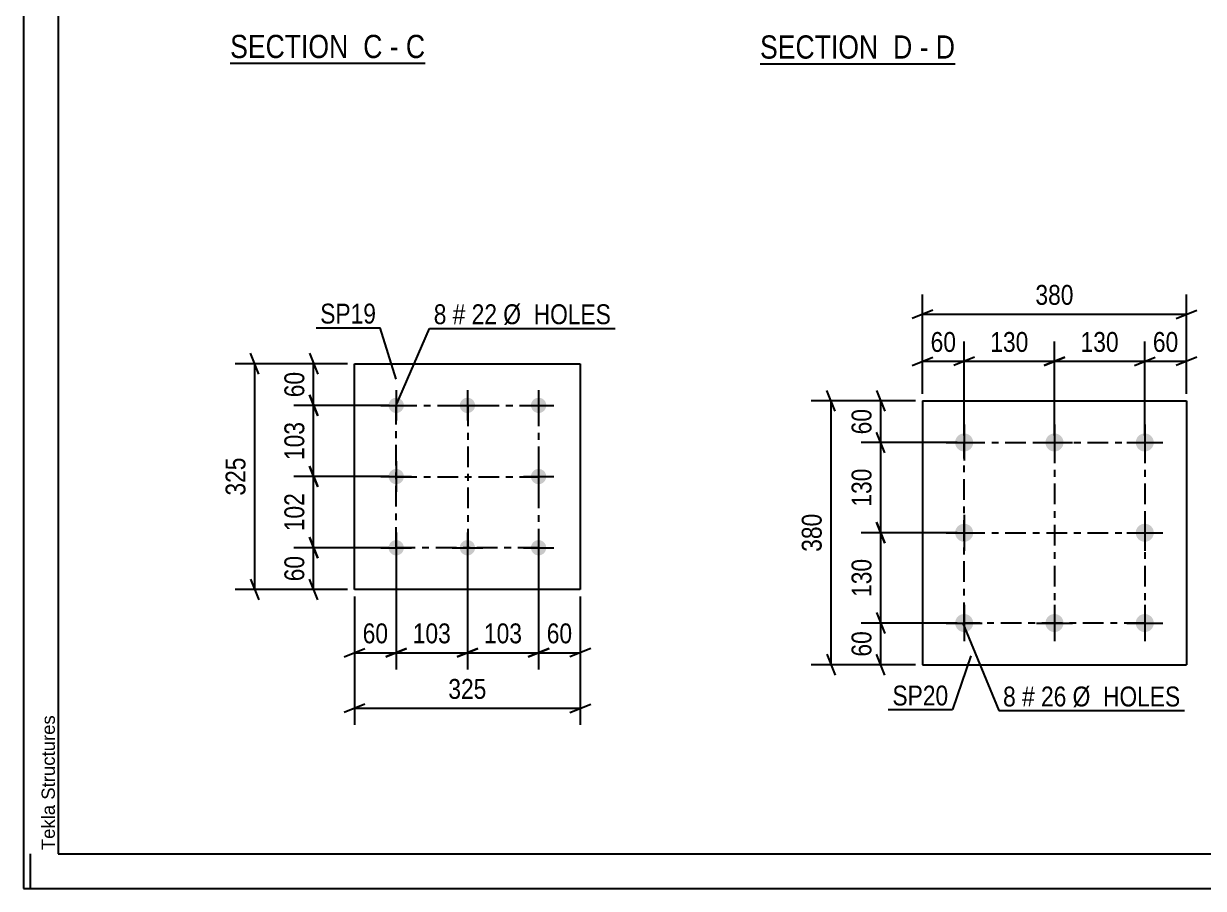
# Model space of a CAD drawing. Header units: millimetres. Extents: x 0 to 841, y 0 to 594.
# Drawn here: x 0 to 169.9, y 0 to 124.5 of the extents above; entities that cross this region are included whole.
import ezdxf

# ---------------------------------------------------------------- set-up
doc = ezdxf.new("R2010")
doc.units = ezdxf.units.MM
doc.linetypes.add('DXK_LINE_DOT3', pattern=[5.9187, 2.979, -0.9799, 0.9799, -0.9799])
doc.styles.add('Arial', font='ARIAL.TTF', dxfattribs={"height": 0.2})
doc.styles.add('Arial Narrow', font='ARIALN.TTF', dxfattribs={"height": 0.2})

# ---------------------------------------------------------------- blocks, each defined once
blk = doc.blocks.new('Unknown-122573991-18 - 6916')
at = {"color": 6, "linetype": 'Continuous'}
blk.add_line((106.03, 118.73), (134.1, 118.73), dxfattribs=at)
at = {"color": 0, "linetype": 'Continuous'}
for points in [[(124.14, 119.48), (124.14, 122.98), (106.03, 122.98), (106.03, 119.48)], [(127.96, 119.48), (127.96, 122.98), (125.19, 122.98), (125.19, 119.48)], [(130.28, 119.48), (130.28, 122.98), (129.01, 122.98), (129.01, 119.48)], [(134.1, 119.48), (134.1, 122.98), (131.33, 122.98), (131.33, 119.48)]]:
    blk.add_wipeout(points, dxfattribs=at)
at = {"color": 7, "linetype": 'Continuous', "style": 'Arial Narrow'}
for s, p in [('SECTION ', (106.03, 119.48)), ('D', (125.19, 119.48)), ('D', (131.33, 119.48)), ('-', (129.01, 119.48))]:
    blk.add_text(s, height=3.34, dxfattribs=at).set_placement(p)
blk = doc.blocks.new('Unknown-122573991-1133 - 10880')
at = {"color": 5, "linetype": 'Continuous'}
for p, q in [((0, 594), (0, 0)), ((5, 589), (5, 5)), ((1, 0), (1, 5)), ((5, 5), (836, 5)), ((0, 0), (841, 0))]:
    blk.add_line(p, q, dxfattribs=at)
at = {"color": 174, "linetype": 'Continuous', "style": 'Arial'}
blk.add_text('Tekla Structures', height=1.9102, rotation=90, dxfattribs=at).set_placement((4.5, 5.5))
blk = doc.blocks.new('Unknown-122573991-13 - 1678')
at = {"color": 6, "linetype": 'Continuous'}
blk.add_line((29.74, 118.81), (57.81, 118.81), dxfattribs=at)
at = {"color": 0, "linetype": 'Continuous'}
for points in [[(47.85, 119.56), (47.85, 123.06), (29.74, 123.06), (29.74, 119.56)], [(51.66, 119.56), (51.66, 123.06), (48.9, 123.06), (48.9, 119.56)], [(53.99, 119.56), (53.99, 123.06), (52.71, 123.06), (52.71, 119.56)], [(57.81, 119.56), (57.81, 123.06), (55.04, 123.06), (55.04, 119.56)]]:
    blk.add_wipeout(points, dxfattribs=at)
at = {"color": 7, "linetype": 'Continuous', "style": 'Arial Narrow'}
for s, p in [('SECTION ', (29.74, 119.56)), ('C', (48.9, 119.56)), ('C', (55.04, 119.56)), ('-', (52.71, 119.56))]:
    blk.add_text(s, height=3.34, dxfattribs=at).set_placement(p)
blk = doc.blocks.new('Bolt-122573991-2317 - 2255')
at = {"linetype": 'Continuous'}
for points in [[(135.42, 65.51, -1), (135.42, 62.91, -1)], [(148.42, 65.51, -1), (148.42, 62.91, -1)], [(161.42, 65.51, -1), (161.42, 62.91, -1)], [(135.42, 52.51, -1), (135.42, 49.91, -1)], [(161.42, 52.51, -1), (161.42, 49.91, -1)], [(135.42, 39.51, -1), (135.42, 36.91, -1)], [(148.42, 39.51, -1), (148.42, 36.91, -1)], [(161.42, 39.51, -1), (161.42, 36.91, -1)]]:
    blk.add_hatch(color=1, dxfattribs=at).paths.add_polyline_path(points)
at = {"color": 1, "linetype": 'Continuous'}
for p, q in [((135.42, 66.81), (135.42, 61.61)), ((148.42, 66.81), (148.42, 61.61)), ((161.42, 66.81), (161.42, 61.61)), ((132.82, 64.21), (138.02, 64.21)), ((145.82, 64.21), (151.02, 64.21)), ((158.82, 64.21), (164.02, 64.21)), ((135.42, 53.81), (135.42, 48.61)), ((161.42, 53.81), (161.42, 48.61)), ((132.82, 51.21), (138.02, 51.21)), ((158.82, 51.21), (164.02, 51.21)), ((135.42, 40.81), (135.42, 35.61)), ((148.42, 40.81), (148.42, 35.61)), ((161.42, 40.81), (161.42, 35.61)), ((132.82, 38.21), (138.02, 38.21)), ((145.82, 38.21), (151.02, 38.21)), ((158.82, 38.21), (164.02, 38.21))]:
    blk.add_line(p, q, dxfattribs=at)
blk = doc.blocks.new('Part-122573991-2332 - 2255')
at = {"color": 2, "linetype": 'Continuous'}
for p, q in [((129.42, 70.21), (129.42, 32.21)), ((129.42, 70.21), (167.42, 70.21)), ((167.42, 70.21), (167.42, 32.21)), ((129.42, 32.21), (167.42, 32.21))]:
    blk.add_line(p, q, dxfattribs=at)
blk = doc.blocks.new('Part-122573991-2525 - 2519')
at = {"color": 2, "linetype": 'Continuous'}
for p, q in [((47.65, 43.05), (47.65, 75.55)), ((47.65, 75.55), (80.15, 75.55)), ((80.15, 75.55), (80.15, 43.05)), ((80.15, 43.05), (47.65, 43.05))]:
    blk.add_line(p, q, dxfattribs=at)
blk = doc.blocks.new('Bolt-122573991-2558 - 2519')
at = {"linetype": 'Continuous'}
for points in [[(53.65, 70.65, -1), (53.65, 68.45, -1)], [(63.9, 70.65, -1), (63.9, 68.45, -1)], [(74.15, 70.65, -1), (74.15, 68.45, -1)], [(53.65, 60.4, -1), (53.65, 58.2, -1)], [(74.15, 60.4, -1), (74.15, 58.2, -1)], [(53.65, 50.15, -1), (53.65, 47.95, -1)], [(63.9, 50.15, -1), (63.9, 47.95, -1)], [(74.15, 50.15, -1), (74.15, 47.95, -1)]]:
    blk.add_hatch(color=1, dxfattribs=at).paths.add_polyline_path(points)
at = {"color": 1, "linetype": 'Continuous'}
for p, q in [((53.65, 71.75), (53.65, 67.35)), ((63.9, 71.75), (63.9, 67.35)), ((74.15, 71.75), (74.15, 67.35)), ((51.45, 69.55), (55.85, 69.55)), ((61.7, 69.55), (66.1, 69.55)), ((71.95, 69.55), (76.35, 69.55)), ((53.65, 61.5), (53.65, 57.1)), ((74.15, 61.5), (74.15, 57.1)), ((51.45, 59.3), (55.85, 59.3)), ((71.95, 59.3), (76.35, 59.3)), ((53.65, 51.25), (53.65, 46.85)), ((63.9, 51.25), (63.9, 46.85)), ((74.15, 51.25), (74.15, 46.85)), ((51.45, 49.05), (55.85, 49.05)), ((61.7, 49.05), (66.1, 49.05)), ((71.95, 49.05), (76.35, 49.05))]:
    blk.add_line(p, q, dxfattribs=at)
blk = doc.blocks.new('Rectangle-122573991-2419 - 2255')
at = {"color": 1, "linetype": 'DXK_LINE_DOT3'}
blk.add_lwpolyline([(135.42, 64.21), (161.42, 64.21), (161.42, 38.21), (135.42, 38.21), (135.42, 64.21)], close=True, dxfattribs=at)
blk = doc.blocks.new('Rectangle-122573991-2645 - 2519')
at = {"color": 1, "linetype": 'DXK_LINE_DOT3'}
blk.add_lwpolyline([(53.65, 69.55), (74.15, 69.55), (74.15, 49.05), (53.65, 49.05), (53.65, 69.55)], close=True, dxfattribs=at)
blk = doc.blocks.new('Line-122573991-2412 - 2255')
at = {"color": 1, "linetype": 'DXK_LINE_DOT3'}
blk.add_line((148.42, 64.21), (148.42, 38.21), dxfattribs=at)
blk = doc.blocks.new('Line-122573991-2638 - 2519')
at = {"color": 1, "linetype": 'DXK_LINE_DOT3'}
blk.add_line((63.95, 69.55), (63.95, 49.05), dxfattribs=at)
blk = doc.blocks.new('Line-122573991-2405 - 2255')
at = {"color": 1, "linetype": 'DXK_LINE_DOT3'}
blk.add_line((135.42, 51.21), (161.42, 51.21), dxfattribs=at)
blk = doc.blocks.new('Line-122573991-2631 - 2519')
at = {"color": 1, "linetype": 'DXK_LINE_DOT3'}
blk.add_line((53.65, 59.25), (74.15, 59.25), dxfattribs=at)
blk = doc.blocks.new('StraightDimension-122573991-9987 - 2255')
at = {"color": 7, "linetype": 'Continuous'}
for p, q in [((124.02, 62.71), (122.82, 65.71)), ((134.42, 64.21), (120.57, 64.21)), ((123.42, 51.21), (123.42, 64.21)), ((122.82, 52.71), (124.02, 49.71)), ((134.42, 51.21), (120.57, 51.21))]:
    blk.add_line(p, q, dxfattribs=at)
at = {"color": 0}
blk.add_wipeout([(122.67, 61.05), (118.47, 61.05), (118.47, 54.37), (122.67, 54.37)], dxfattribs=at)
at = {"color": 3, "style": 'Arial Narrow'}
blk.add_text('130', height=2.863, rotation=90.0002, dxfattribs=at).set_placement((122.07, 54.97))
blk = doc.blocks.new('StraightDimension-122573991-2381 - 2255')
at = {"color": 7, "linetype": 'Continuous'}
for p, q in [((122.82, 39.71), (124.02, 36.71)), ((134.42, 38.21), (120.57, 38.21)), ((123.42, 32.21), (123.42, 38.21)), ((124.02, 30.71), (122.82, 33.71)), ((128.42, 32.21), (120.57, 32.21))]:
    blk.add_line(p, q, dxfattribs=at)
at = {"color": 0}
blk.add_wipeout([(122.67, 37.64), (118.47, 37.64), (118.47, 32.78), (122.67, 32.78)], dxfattribs=at)
at = {"color": 3, "style": 'Arial Narrow'}
blk.add_text('60', height=2.863, rotation=90.0002, dxfattribs=at).set_placement((122.07, 33.38))
blk = doc.blocks.new('StraightDimension-122573991-2334 - 2255')
at = {"color": 7, "linetype": 'Continuous'}
for p, q in [((129.42, 71.21), (129.42, 85.53)), ((167.42, 71.21), (167.42, 85.53)), ((130.92, 83.28), (127.92, 82.08)), ((165.92, 82.08), (168.92, 83.28)), ((129.42, 82.68), (167.42, 82.68))]:
    blk.add_line(p, q, dxfattribs=at)
at = {"color": 0}
blk.add_wipeout([(151.76, 83.43), (151.76, 87.63), (145.08, 87.63), (145.08, 83.43)], dxfattribs=at)
at = {"color": 3, "style": 'Arial Narrow'}
blk.add_text('380', height=2.863, dxfattribs=at).set_placement((145.68, 84.03))
blk = doc.blocks.new('StraightDimension-122573991-2349 - 2255')
at = {"color": 7, "linetype": 'Continuous'}
for p, q in [((161.42, 65.21), (161.42, 78.75)), ((167.42, 71.21), (167.42, 78.75)), ((159.92, 75.3), (162.92, 76.5)), ((168.92, 76.5), (165.92, 75.3)), ((161.42, 75.9), (167.42, 75.9))]:
    blk.add_line(p, q, dxfattribs=at)
at = {"color": 0}
blk.add_wipeout([(166.85, 76.65), (166.85, 80.85), (161.99, 80.85), (161.99, 76.65)], dxfattribs=at)
at = {"color": 3, "style": 'Arial Narrow'}
blk.add_text('60', height=2.863, dxfattribs=at).set_placement((162.59, 77.25))
blk = doc.blocks.new('StraightDimension-122573991-2359 - 2255')
at = {"color": 7, "linetype": 'Continuous'}
for p, q in [((129.42, 71.21), (129.42, 78.75)), ((135.42, 65.21), (135.42, 78.75)), ((127.92, 75.3), (130.92, 76.5)), ((136.92, 76.5), (133.92, 75.3)), ((129.42, 75.9), (135.42, 75.9))]:
    blk.add_line(p, q, dxfattribs=at)
at = {"color": 0}
blk.add_wipeout([(134.85, 76.65), (134.85, 80.85), (129.99, 80.85), (129.99, 76.65)], dxfattribs=at)
at = {"color": 3, "style": 'Arial Narrow'}
blk.add_text('60', height=2.863, dxfattribs=at).set_placement((130.59, 77.25))
blk = doc.blocks.new('StraightDimension-122573991-2370 - 2255')
at = {"color": 7, "linetype": 'Continuous'}
for p, q in [((116.85, 68.71), (115.65, 71.71)), ((128.42, 70.21), (113.4, 70.21)), ((116.25, 32.21), (116.25, 70.21)), ((115.65, 33.71), (116.85, 30.71)), ((128.42, 32.21), (113.4, 32.21))]:
    blk.add_line(p, q, dxfattribs=at)
at = {"color": 0}
blk.add_wipeout([(115.5, 54.55), (111.3, 54.55), (111.3, 47.87), (115.5, 47.87)], dxfattribs=at)
at = {"color": 3, "style": 'Arial Narrow'}
blk.add_text('380', height=2.863, rotation=90.0002, dxfattribs=at).set_placement((114.9, 48.47))
blk = doc.blocks.new('StraightDimension-122573991-2391 - 2255')
at = {"color": 7, "linetype": 'Continuous'}
for p, q in [((122.82, 71.71), (124.02, 68.71)), ((128.42, 70.21), (120.57, 70.21)), ((123.42, 64.21), (123.42, 70.21)), ((124.02, 62.71), (122.82, 65.71)), ((134.42, 64.21), (120.57, 64.21))]:
    blk.add_line(p, q, dxfattribs=at)
at = {"color": 0}
blk.add_wipeout([(122.67, 69.64), (118.47, 69.64), (118.47, 64.78), (122.67, 64.78)], dxfattribs=at)
at = {"color": 3, "style": 'Arial Narrow'}
blk.add_text('60', height=2.863, rotation=90.0002, dxfattribs=at).set_placement((122.07, 65.38))
blk = doc.blocks.new('StraightDimension-122573991-9963 - 2255')
at = {"color": 7, "linetype": 'Continuous'}
for p, q in [((135.42, 65.21), (135.42, 78.75)), ((148.42, 65.21), (148.42, 78.75)), ((136.92, 76.5), (133.92, 75.3)), ((146.92, 75.3), (149.92, 76.5)), ((135.42, 75.9), (148.42, 75.9))]:
    blk.add_line(p, q, dxfattribs=at)
at = {"color": 0}
blk.add_wipeout([(145.26, 76.65), (145.26, 80.85), (138.58, 80.85), (138.58, 76.65)], dxfattribs=at)
at = {"color": 3, "style": 'Arial Narrow'}
blk.add_text('130', height=2.863, dxfattribs=at).set_placement((139.18, 77.25))
blk = doc.blocks.new('StraightDimension-122573991-9965 - 2255')
at = {"color": 7, "linetype": 'Continuous'}
for p, q in [((148.42, 65.21), (148.42, 78.75)), ((161.42, 65.21), (161.42, 78.75)), ((149.92, 76.5), (146.92, 75.3)), ((159.92, 75.3), (162.92, 76.5)), ((148.42, 75.9), (161.42, 75.9))]:
    blk.add_line(p, q, dxfattribs=at)
at = {"color": 0}
blk.add_wipeout([(158.26, 76.65), (158.26, 80.85), (151.58, 80.85), (151.58, 76.65)], dxfattribs=at)
at = {"color": 3, "style": 'Arial Narrow'}
blk.add_text('130', height=2.863, dxfattribs=at).set_placement((152.18, 77.25))
blk = doc.blocks.new('StraightDimension-122573991-9985 - 2255')
at = {"color": 7, "linetype": 'Continuous'}
for p, q in [((124.02, 49.71), (122.82, 52.71)), ((134.42, 51.21), (120.57, 51.21)), ((123.42, 38.21), (123.42, 51.21)), ((122.82, 39.71), (124.02, 36.71)), ((134.42, 38.21), (120.57, 38.21))]:
    blk.add_line(p, q, dxfattribs=at)
at = {"color": 0}
blk.add_wipeout([(122.67, 48.05), (118.47, 48.05), (118.47, 41.37), (122.67, 41.37)], dxfattribs=at)
at = {"color": 3, "style": 'Arial Narrow'}
blk.add_text('130', height=2.863, rotation=90.0002, dxfattribs=at).set_placement((122.07, 41.97))
blk = doc.blocks.new('StraightDimension-122573991-2564 - 2519')
at = {"color": 7, "linetype": 'Continuous'}
for p, q in [((41.16, 50.55), (42.36, 47.55)), ((52.65, 49.05), (38.91, 49.05)), ((41.76, 43.05), (41.76, 49.05)), ((42.36, 41.55), (41.16, 44.55)), ((46.65, 43.05), (38.91, 43.05))]:
    blk.add_line(p, q, dxfattribs=at)
at = {"color": 0}
blk.add_wipeout([(41.01, 48.48), (36.81, 48.48), (36.81, 43.62), (41.01, 43.62)], dxfattribs=at)
at = {"color": 3, "style": 'Arial Narrow'}
blk.add_text('60', height=2.863, rotation=90.0002, dxfattribs=at).set_placement((40.41, 44.22))
blk = doc.blocks.new('StraightDimension-122573991-10401 - 2519')
at = {"color": 7, "linetype": 'Continuous'}
for p, q in [((41.16, 60.8), (42.36, 57.8)), ((52.65, 59.3), (38.91, 59.3)), ((41.76, 49.05), (41.76, 59.3)), ((42.36, 47.55), (41.16, 50.55)), ((52.65, 49.05), (38.91, 49.05))]:
    blk.add_line(p, q, dxfattribs=at)
at = {"color": 0}
blk.add_wipeout([(41.01, 57.52), (36.81, 57.52), (36.81, 50.83), (41.01, 50.83)], dxfattribs=at)
at = {"color": 3, "style": 'Arial Narrow'}
blk.add_text('102', height=2.863, rotation=90.0002, dxfattribs=at).set_placement((40.41, 51.43))
blk = doc.blocks.new('StraightDimension-122573991-2574 - 2519')
at = {"color": 7, "linetype": 'Continuous'}
for p, q in [((41.16, 77.05), (42.36, 74.05)), ((46.65, 75.55), (38.91, 75.55)), ((41.76, 69.55), (41.76, 75.55)), ((42.36, 68.05), (41.16, 71.05)), ((52.65, 69.55), (38.91, 69.55))]:
    blk.add_line(p, q, dxfattribs=at)
at = {"color": 0}
blk.add_wipeout([(41.01, 74.98), (36.81, 74.98), (36.81, 70.12), (41.01, 70.12)], dxfattribs=at)
at = {"color": 3, "style": 'Arial Narrow'}
blk.add_text('60', height=2.863, rotation=90.0002, dxfattribs=at).set_placement((40.41, 70.72))
blk = doc.blocks.new('StraightDimension-122573991-10403 - 2519')
at = {"color": 7, "linetype": 'Continuous'}
for p, q in [((41.16, 71.05), (42.36, 68.05)), ((52.65, 69.55), (38.91, 69.55)), ((41.76, 59.3), (41.76, 69.55)), ((42.36, 57.8), (41.16, 60.8)), ((52.65, 59.3), (38.91, 59.3))]:
    blk.add_line(p, q, dxfattribs=at)
at = {"color": 0}
blk.add_wipeout([(41.01, 67.77), (36.81, 67.77), (36.81, 61.08), (41.01, 61.08)], dxfattribs=at)
at = {"color": 3, "style": 'Arial Narrow'}
blk.add_text('103', height=2.863, rotation=90.0002, dxfattribs=at).set_placement((40.41, 61.68))
blk = doc.blocks.new('StraightDimension-122573991-10423 - 2519')
at = {"color": 7, "linetype": 'Continuous'}
for p, q in [((53.65, 48.05), (53.65, 31.54)), ((63.9, 48.05), (63.9, 31.54)), ((52.15, 33.34), (55.15, 34.54)), ((65.4, 34.54), (62.4, 33.34)), ((53.65, 33.94), (63.9, 33.94))]:
    blk.add_line(p, q, dxfattribs=at)
at = {"color": 0}
blk.add_wipeout([(62.11, 34.69), (62.11, 38.89), (55.43, 38.89), (55.43, 34.69)], dxfattribs=at)
at = {"color": 3, "style": 'Arial Narrow'}
blk.add_text('103', height=2.863, dxfattribs=at).set_placement((56.03, 35.29))
blk = doc.blocks.new('StraightDimension-122573991-2585 - 2519')
at = {"color": 7, "linetype": 'Continuous'}
for p, q in [((47.65, 42.05), (47.65, 23.54)), ((80.15, 42.05), (80.15, 23.54)), ((49.15, 26.54), (46.15, 25.34)), ((47.65, 25.94), (80.15, 25.94)), ((78.65, 25.34), (81.65, 26.54))]:
    blk.add_line(p, q, dxfattribs=at)
at = {"color": 0}
blk.add_wipeout([(67.24, 26.69), (67.24, 30.89), (60.55, 30.89), (60.55, 26.69)], dxfattribs=at)
at = {"color": 3, "style": 'Arial Narrow'}
blk.add_text('325', height=2.863, dxfattribs=at).set_placement((61.15, 27.29))
blk = doc.blocks.new('StraightDimension-122573991-2600 - 2519')
at = {"color": 7, "linetype": 'Continuous'}
for p, q in [((53.65, 48.05), (53.65, 31.54)), ((47.65, 42.05), (47.65, 31.54)), ((46.15, 33.34), (49.15, 34.54)), ((55.15, 34.54), (52.15, 33.34)), ((47.65, 33.94), (53.65, 33.94))]:
    blk.add_line(p, q, dxfattribs=at)
at = {"color": 0}
blk.add_wipeout([(53.07, 34.69), (53.07, 38.89), (48.22, 38.89), (48.22, 34.69)], dxfattribs=at)
at = {"color": 3, "style": 'Arial Narrow'}
blk.add_text('60', height=2.863, dxfattribs=at).set_placement((48.82, 35.29))
blk = doc.blocks.new('StraightDimension-122573991-2610 - 2519')
at = {"color": 7, "linetype": 'Continuous'}
for p, q in [((74.15, 48.05), (74.15, 31.54)), ((80.15, 42.05), (80.15, 31.54)), ((72.65, 33.34), (75.65, 34.54)), ((81.65, 34.54), (78.65, 33.34)), ((74.15, 33.94), (80.15, 33.94))]:
    blk.add_line(p, q, dxfattribs=at)
at = {"color": 0}
blk.add_wipeout([(79.57, 34.69), (79.57, 38.89), (74.72, 38.89), (74.72, 34.69)], dxfattribs=at)
at = {"color": 3, "style": 'Arial Narrow'}
blk.add_text('60', height=2.863, dxfattribs=at).set_placement((75.32, 35.29))
blk = doc.blocks.new('StraightDimension-122573991-2621 - 2519')
at = {"color": 7, "linetype": 'Continuous'}
for p, q in [((33.89, 74.05), (32.69, 77.05)), ((46.65, 75.55), (30.44, 75.55)), ((33.29, 43.05), (33.29, 75.55)), ((32.69, 44.55), (33.89, 41.55)), ((46.65, 43.05), (30.44, 43.05))]:
    blk.add_line(p, q, dxfattribs=at)
at = {"color": 0}
blk.add_wipeout([(32.54, 62.64), (28.34, 62.64), (28.34, 55.96), (32.54, 55.96)], dxfattribs=at)
at = {"color": 3, "style": 'Arial Narrow'}
blk.add_text('325', height=2.863, rotation=90.0002, dxfattribs=at).set_placement((31.94, 56.56))
blk = doc.blocks.new('StraightDimension-122573991-10425 - 2519')
at = {"color": 7, "linetype": 'Continuous'}
for p, q in [((63.9, 48.05), (63.9, 31.54)), ((74.15, 48.05), (74.15, 31.54)), ((62.4, 33.34), (65.4, 34.54)), ((75.65, 34.54), (72.65, 33.34)), ((63.9, 33.94), (74.15, 33.94))]:
    blk.add_line(p, q, dxfattribs=at)
at = {"color": 0}
blk.add_wipeout([(72.36, 34.69), (72.36, 38.89), (65.68, 38.89), (65.68, 34.69)], dxfattribs=at)
at = {"color": 3, "style": 'Arial Narrow'}
blk.add_text('103', height=2.863, dxfattribs=at).set_placement((66.28, 35.29))
blk = doc.blocks.new('Mark-122573991-2313 - 2255')
at = {"color": 0}
for points in [[(142.85, 26.2), (142.85, 29.2), (141.02, 29.2), (141.02, 26.2)], [(145.58, 26.2), (145.58, 29.2), (143.75, 29.2), (143.75, 26.2)], [(150.13, 26.2), (150.13, 29.2), (146.48, 29.2), (146.48, 26.2)], [(166.56, 26.2), (166.56, 29.2), (151.03, 29.2), (151.03, 26.2)]]:
    blk.add_wipeout(points, dxfattribs=at)
for points in [[(142.85, 26.2), (142.85, 29.2), (141.02, 29.2), (141.02, 26.2)], [(145.58, 26.2), (145.58, 29.2), (143.75, 29.2), (143.75, 26.2)], [(150.13, 26.2), (150.13, 29.2), (146.48, 29.2), (146.48, 26.2)], [(166.56, 26.2), (166.56, 29.2), (151.03, 29.2), (151.03, 26.2)]]:
    blk.add_wipeout(points, dxfattribs=at)
at = {"color": 7, "linetype": 'Continuous'}
for p, q in [((135.18, 38.31), (140.42, 25.6)), ((140.42, 25.6), (167.16, 25.6))]:
    blk.add_line(p, q, dxfattribs=at)
at = {"color": 3, "style": 'Arial Narrow'}
for s, height, p in [('8', 2.86, (141.02, 26.2)), ('#', 2.86, (143.75, 26.2)), ('26', 2.863, (146.48, 26.2)), ('Ø  HOLES', 2.863, (151.03, 26.2))]:
    blk.add_text(s, height=height, dxfattribs=at).set_placement(p)
blk = doc.blocks.new('Mark-122573991-2328 - 2255')
at = {"color": 0}
blk.add_wipeout([(133.13, 26.34), (133.13, 29.34), (125.09, 29.34), (125.09, 26.34)], dxfattribs=at)
blk.add_wipeout([(133.13, 26.34), (133.13, 29.34), (125.09, 29.34), (125.09, 26.34)], dxfattribs=at)
at = {"color": 30, "linetype": 'Continuous'}
for p in [(136.4, 33.48), (124.49, 25.74)]:
    blk.add_line(p, (133.73, 25.74), dxfattribs=at)
at = {"color": 3, "style": 'Arial Narrow'}
blk.add_text('SP20', height=2.863, dxfattribs=at).set_placement((125.09, 26.34))
blk = doc.blocks.new('Mark-122573991-2521 - 2519')
at = {"color": 0}
blk.add_wipeout([(50.75, 81.33), (50.75, 84.33), (42.71, 84.33), (42.71, 81.33)], dxfattribs=at)
blk.add_wipeout([(50.75, 81.33), (50.75, 84.33), (42.71, 84.33), (42.71, 81.33)], dxfattribs=at)
at = {"color": 30, "linetype": 'Continuous'}
for p in [(42.11, 80.73), (53.65, 73.3)]:
    blk.add_line(p, (51.35, 80.73), dxfattribs=at)
at = {"color": 3, "style": 'Arial Narrow'}
blk.add_text('SP19', height=2.863, dxfattribs=at).set_placement((42.71, 81.33))
blk = doc.blocks.new('Mark-122573991-2554 - 2519')
at = {"color": 0}
for points in [[(60.88, 81.24), (60.88, 84.24), (59.05, 84.24), (59.05, 81.24)], [(63.61, 81.24), (63.61, 84.24), (61.78, 84.24), (61.78, 81.24)], [(68.16, 81.24), (68.16, 84.24), (64.51, 84.24), (64.51, 81.24)], [(84.59, 81.24), (84.59, 84.24), (69.06, 84.24), (69.06, 81.24)]]:
    blk.add_wipeout(points, dxfattribs=at)
for points in [[(60.88, 81.24), (60.88, 84.24), (59.05, 84.24), (59.05, 81.24)], [(63.61, 81.24), (63.61, 84.24), (61.78, 84.24), (61.78, 81.24)], [(68.16, 81.24), (68.16, 84.24), (64.51, 84.24), (64.51, 81.24)], [(84.59, 81.24), (84.59, 84.24), (69.06, 84.24), (69.06, 81.24)]]:
    blk.add_wipeout(points, dxfattribs=at)
at = {"color": 7, "linetype": 'Continuous'}
for p, q in [((53.55, 69.36), (58.45, 80.64)), ((58.45, 80.64), (85.19, 80.64))]:
    blk.add_line(p, q, dxfattribs=at)
at = {"color": 3, "style": 'Arial Narrow'}
for s, height, p in [('8', 2.86, (59.05, 81.24)), ('#', 2.86, (61.78, 81.24)), ('22', 2.863, (64.51, 81.24)), ('Ø  HOLES', 2.863, (69.06, 81.24))]:
    blk.add_text(s, height=height, dxfattribs=at).set_placement(p)

msp = doc.modelspace()

# ---------------------------------------------------------------- block references
for name in ['Unknown-122573991-18 - 6916', 'Part-122573991-2525 - 2519', 'Bolt-122573991-2558 - 2519', 'Part-122573991-2332 - 2255', 'Rectangle-122573991-2645 - 2519', 'Line-122573991-2638 - 2519', 'Bolt-122573991-2317 - 2255', 'Rectangle-122573991-2419 - 2255', 'Line-122573991-2412 - 2255', 'Line-122573991-2631 - 2519', 'Line-122573991-2405 - 2255']:
    msp.add_blockref(name, (0, 0))

# ---------------------------------------------------------------- next in the draw order: block references
msp.add_blockref('Unknown-122573991-1133 - 10880', (0, 0))

# ---------------------------------------------------------------- next in the draw order: block references
for name in ['Unknown-122573991-13 - 1678', 'StraightDimension-122573991-2334 - 2255', 'StraightDimension-122573991-2574 - 2519', 'StraightDimension-122573991-9987 - 2255', 'StraightDimension-122573991-2564 - 2519', 'StraightDimension-122573991-2381 - 2255']:
    msp.add_blockref(name, (0, 0))

# ---------------------------------------------------------------- next in the draw order: block references
for name in ['StraightDimension-122573991-2359 - 2255', 'StraightDimension-122573991-2349 - 2255', 'StraightDimension-122573991-10401 - 2519']:
    msp.add_blockref(name, (0, 0))

# ---------------------------------------------------------------- next in the draw order: block references
for name in ['StraightDimension-122573991-2370 - 2255', 'StraightDimension-122573991-10403 - 2519', 'StraightDimension-122573991-10423 - 2519']:
    msp.add_blockref(name, (0, 0))

# ---------------------------------------------------------------- next in the draw order: block references
for name in ['StraightDimension-122573991-2391 - 2255', 'StraightDimension-122573991-9985 - 2255', 'StraightDimension-122573991-2585 - 2519']:
    msp.add_blockref(name, (0, 0))

# ---------------------------------------------------------------- next in the draw order: block references
for name in ['StraightDimension-122573991-9963 - 2255', 'StraightDimension-122573991-2600 - 2519', 'StraightDimension-122573991-2610 - 2519', 'Mark-122573991-2313 - 2255']:
    msp.add_blockref(name, (0, 0))

# ---------------------------------------------------------------- next in the draw order: block references
for name in ['StraightDimension-122573991-9965 - 2255', 'StraightDimension-122573991-2621 - 2519', 'StraightDimension-122573991-10425 - 2519', 'Mark-122573991-2328 - 2255']:
    msp.add_blockref(name, (0, 0))

# ---------------------------------------------------------------- next in the draw order: block references
msp.add_blockref('Mark-122573991-2521 - 2519', (0, 0))

# ---------------------------------------------------------------- next in the draw order: block references
msp.add_blockref('Mark-122573991-2554 - 2519', (0, 0))

doc.saveas('drawing.dxf')
